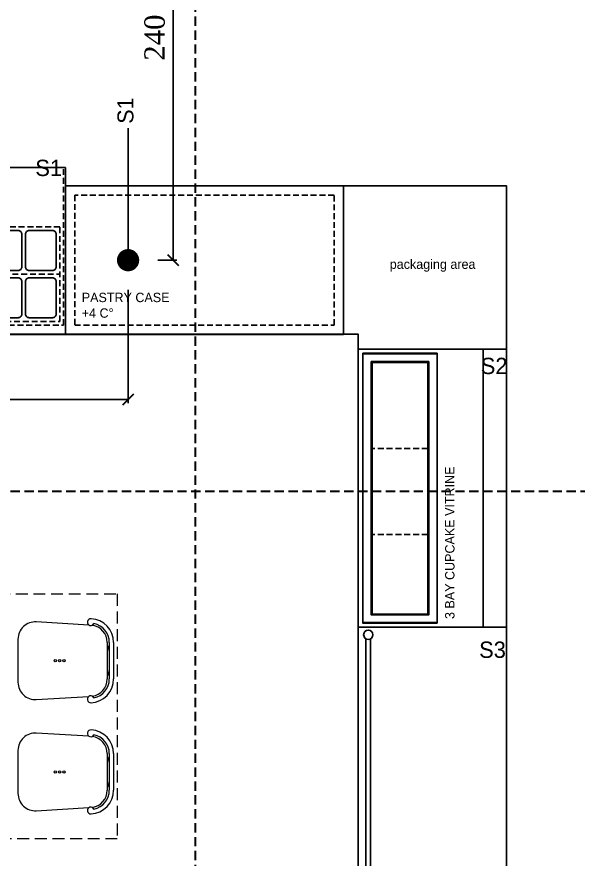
# Model space of a CAD drawing. Header units: millimetres. Extents: x 106699 to 122058, y 158555 to 162844.
# Drawn here: x 119946.6 to 120249.4, y 160088.5 to 160542.8 of the extents above; entities that cross this region are included whole.
import ezdxf

# ---------------------------------------------------------------- set-up
doc = ezdxf.new("R2010")
doc.units = ezdxf.units.MM
for name, pattern in [('$0$4+1 daire_(K) TİP A - C BLOK$0$4+1 (K) 1$0$3+1 daire1$0$131121 243C_L00F00(plan)$0$HIDDEN2', [4.7625, 3.175, -1.5875]), ('1+1 TİP C$0$1+1 TİP C$0$A BLOK 2+1 TİP A$0$A BLOK 2+1 TİP A$0$A Blok TİP-6 (2+1)$0$HIDDEN', [9.525, 6.35, -3.175]), ('HIDDEN', [0.375, 0.25, -0.125])]:
    doc.linetypes.add(name, pattern=pattern)
for name, color, linetype, lineweight in [('300_Z4_STR_F03$0$AUDIT_D_220920114151-103', 251, 'Continuous', 5), ('no3_ahşap gorunus on kalın', 36, 'Continuous', 15), ('no3_kutu profil gorunus', 8, 'Continuous', 0), ('no3_sandalye', 240, 'Continuous', 18)]:
    doc.layers.add(name, color=color, linetype=linetype, lineweight=lineweight)
doc.layers.add('area', color=200, linetype='Continuous', plot=False)
for name, color, linetype in [('S2000-002 Çizgi', 7, 'Continuous'), ('SIH', 4, 'Continuous'), ('SU', 152, 'Continuous')]:
    doc.layers.add(name, color=color, linetype=linetype)
doc.styles.add('ROMANSTW', font='georgia.ttf')
doc.styles.add('SKTÜRK', font='GOTHIC.TTF', dxfattribs={"height": 11})
doc.styles.get("Standard").update_dxf_attribs({"font": 'arial.ttf'})
doc.styles.add('TAKSİM', font='GOTHIC.TTF', dxfattribs={"height": 20})
doc.dimstyles.new('M1', dxfattribs={"dimtxt": 11, "dimasz": 6, "dimexe": 2, "dimexo": 16, "dimgap": 3, "dimtad": 1, "dimdec": 0, "dimzin": 12, "dimdsep": 46, "dimtxsty": 'ROMANSTW', "dimblk": 'ARCHTICK', "dimcen": 0.09, "dimclrd": 251, "dimclre": 251, "dimclrt": 1, "dimadec": 0, "dimazin": 0, "dimtfac": 1, "dimtdec": 0, "dimtix": 1, "dimtmove": 0, "dimatfit": 3, "dimldrblk": 'ARCHTICK', "dimfxl": 1, "dimtolj": 1, "dimtzin": 0, "dimarcsym": 0})

# ---------------------------------------------------------------- blocks, each defined once
blk = doc.blocks.new('COLUMN')
at = {"layer": '300_Z4_STR_F03$0$AUDIT_D_220920114151-103', "true_color": 0x303030}
h = blk.add_hatch(color=250, dxfattribs=at)
h.dxf.hatch_style = 1
h.paths.add_polyline_path([(104767.62, 177818.4), (104852.62, 177818.4), (104852.62, 177903.41), (104767.62, 177903.41)])
h.paths.add_polyline_path([(104052.62, 177903.41), (104052.62, 177818.41), (103967.62, 177818.41), (103967.62, 177903.41)])
edge = h.paths.add_edge_path()
edge.add_line((104052.62, 177498.41), (104052.62, 177438.41))
h.paths.add_polyline_path([(103967.62, 177498.41), (104052.62, 177498.41), (104052.62, 177438.41), (103967.62, 177438.41)])
h.paths.add_polyline_path([(104852.62, 177438.41), (104767.62, 177438.41), (104767.62, 177498.41), (104852.62, 177498.41)])
h.paths.add_polyline_path([(104852.62, 177018.41), (104767.62, 177018.41), (104767.62, 177103.41), (104852.62, 177103.41)])
h.paths.add_polyline_path([(103967.62, 176233.41), (103967.62, 176318.41), (104052.62, 176318.41), (104052.62, 176233.41)])
h.paths.add_polyline_path([(103967.62, 177103.41), (104052.62, 177103.41), (104052.62, 177018.41), (103967.62, 177018.41)])
blk = doc.blocks.new('ıcecreammm')
at = {"color": 4}
blk.add_lwpolyline([(113109.2, 168600.73), (113025.2, 168600.73), (113025.2, 168510.73), (113109.2, 168510.73)], close=True, dxfattribs=at)
at = {"color": 4, "linetype": '$0$4+1 daire_(K) TİP A - C BLOK$0$4+1 (K) 1$0$3+1 daire1$0$131121 243C_L00F00(plan)$0$HIDDEN2'}
blk.add_lwpolyline([(113108.2, 168600.73), (113026.2, 168600.73), (113026.2, 168515.73), (113108.2, 168515.73)], close=True, dxfattribs=at)
at = {"layer": 'S2000-002 Çizgi', "color": 8, "linetype": '$0$4+1 daire_(K) TİP A - C BLOK$0$4+1 (K) 1$0$3+1 daire1$0$131121 243C_L00F00(plan)$0$HIDDEN2', "true_color": 0x7a7a7a}
blk.add_line((113028.2, 168543.22), (113106.2, 168543.22), dxfattribs=at)
for points in [[(113028.2, 168568.72), (113067.2, 168568.72), (113067.2, 168517.72), (113028.2, 168517.72)], [(113106.2, 168568.72), (113067.2, 168568.72), (113067.2, 168517.72), (113106.2, 168517.72)]]:
    blk.add_lwpolyline(points, close=True, dxfattribs=at)
at = {"layer": 'S2000-002 Çizgi', "color": 8, "true_color": 0x7a7a7a}
for points in [[(113044.7, 168545.22), (113032.2, 168545.22, -0.414214), (113030.2, 168547.22), (113030.2, 168564.72, -0.414214), (113032.2, 168566.72), (113044.7, 168566.72, -0.414214), (113046.7, 168564.72), (113046.7, 168547.22, -0.414214)], [(113050.7, 168545.22), (113063.2, 168545.22, 0.414214), (113065.2, 168547.22), (113065.2, 168564.72, 0.414214), (113063.2, 168566.72), (113050.7, 168566.72, 0.414214), (113048.7, 168564.72), (113048.7, 168547.22, 0.414214)], [(113083.7, 168545.22), (113071.2, 168545.22, -0.414214), (113069.2, 168547.22), (113069.2, 168564.72, -0.414214), (113071.2, 168566.72), (113083.7, 168566.72, -0.414214), (113085.7, 168564.72), (113085.7, 168547.22, -0.414214)], [(113089.7, 168545.22), (113102.2, 168545.22, 0.414214), (113104.2, 168547.22), (113104.2, 168564.72, 0.414214), (113102.2, 168566.72), (113089.7, 168566.72, 0.414214), (113087.7, 168564.72), (113087.7, 168547.22, 0.414214)], [(113044.7, 168541.22), (113032.2, 168541.22, 0.414214), (113030.2, 168539.22), (113030.2, 168521.72, 0.414214), (113032.2, 168519.72), (113044.7, 168519.72, 0.414214), (113046.7, 168521.72), (113046.7, 168539.22, 0.414214)], [(113050.7, 168541.22), (113063.2, 168541.22, -0.414214), (113065.2, 168539.22), (113065.2, 168521.72, -0.414214), (113063.2, 168519.72), (113050.7, 168519.72, -0.414214), (113048.7, 168521.72), (113048.7, 168539.22, -0.414214)], [(113083.7, 168541.22), (113071.2, 168541.22, 0.414214), (113069.2, 168539.22), (113069.2, 168521.72, 0.414214), (113071.2, 168519.72), (113083.7, 168519.72, 0.414214), (113085.7, 168521.72), (113085.7, 168539.22, 0.414214)], [(113089.7, 168541.22), (113102.2, 168541.22, -0.414214), (113104.2, 168539.22), (113104.2, 168521.72, -0.414214), (113102.2, 168519.72), (113089.7, 168519.72, -0.414214), (113087.7, 168521.72), (113087.7, 168539.22, -0.414214)]]:
    blk.add_lwpolyline(points, format="xyb", close=True, dxfattribs=at)
blk.add_point((113048.7, 168554.15), dxfattribs=at)
blk.add_point((113048.7, 168554.15), dxfattribs=at)
at = {"insert": (113024.13, 168610.04), "char_height": 8.82, "width": 48.0583, "attachment_point": 5, "style": 'SKTÜRK'}
blk.add_mtext('^IS10', dxfattribs=at)
at = {"color": 4, "insert": (113065.31, 168577.84), "char_height": 5.0545, "width": 76.8983, "attachment_point": 3}
blk.add_mtext('{\\fManrope Light|b0|i0|c162|p2;ICE CREAM}', dxfattribs=at)
blk = doc.blocks.new('gri tolix')
at = {"layer": 'no3_sandalye', "color": 35}
for p, q in [((32456.96, 11388.09), (32476.65, 11388.09)), ((32456.96, 11385.75), (32476.65, 11385.75)), ((32456.96, 11384.63), (32476.65, 11384.63)), ((32447.57, 11374.79), (32445.84, 11346.35)), ((32487.76, 11346.35), (32486.03, 11374.79)), ((32455.17, 11336.49), (32478.43, 11336.49))]:
    blk.add_line(p, q, dxfattribs=at)
for centre in [(32466.8, 11361.26), (32466.8, 11358.92), (32466.8, 11356.59)]:
    blk.add_circle(centre, 0.654, dxfattribs=at)
for centre, radius, start, end in [((32456.96, 11375.28), 12.81, 90, 176.9521), ((32456.96, 11375.28), 10.47, 90, 167.7747), ((32456.96, 11375.28), 9.35, 90, 172.1616), ((32462.33, 11391.88), 7.25, 237.668, 268.4154), ((32471.28, 11391.88), 7.25, 271.5846, 302.332), ((32476.65, 11375.28), 12.81, 2.2784, 90), ((32476.65, 11375.28), 10.47, 12.2253, 90), ((32476.65, 11375.28), 9.35, 7.8384, 90), ((32446.01, 11375.79), 1.85, 174.6737, 67.3294), ((32487.59, 11375.79), 1.85, 112.6706, 5.3263), ((32455.17, 11345.84), 9.35, 176.8779, 270), ((32478.43, 11345.84), 9.35, 270, 3.1221)]:
    blk.add_arc(centre, radius, start, end, dxfattribs=at)
blk = doc.blocks.new('A$C14a1ed1b')
at = {"color": 4}
blk.add_lwpolyline([(34.69, 80.05), (34.69, 0), (184.69, 0), (184.69, 80.05), (34.69, 80.05)], dxfattribs=at)
at = {"color": 4, "linetype": '$0$4+1 daire_(K) TİP A - C BLOK$0$4+1 (K) 1$0$3+1 daire1$0$131121 243C_L00F00(plan)$0$HIDDEN2'}
blk.add_lwpolyline([(39.69, 75.05), (39.69, 5), (179.69, 5), (179.69, 75.05)], close=True, dxfattribs=at)
at = {"insert": (24.03, 89.73), "char_height": 8.82, "width": 48.0583, "attachment_point": 5, "style": 'SKTÜRK'}
blk.add_mtext('^IS1', dxfattribs=at)
at = {"color": 4, "insert": (43.51, 22.46, 0), "char_height": 5.0545, "width": 76.8983, "attachment_point": 1}
blk.add_mtext('{\\fManrope Light|b0|i0|c162|p2;PASTRY CASE^J\\fManrope Light|b0|i0|c0|p2;+4 C°}', dxfattribs=at)
blk = doc.blocks.new('A$C7E7D3E18')
at = {"layer": 'SIH', "linetype": 'Continuous', "const_width": 6}
blk.add_lwpolyline([(3, 6, 1), (9, 6, 1)], format="xyb", close=True, dxfattribs=at)
blk = doc.blocks.new('_ArchTick')
at = {"color": 0, "linetype": 'ByBlock', "const_width": 0.15}
blk.add_lwpolyline([(-0.5, -0.5), (0.5, 0.5)], dxfattribs=at)
blk = doc.blocks.new('*D268')
at = {"layer": 'Defpoints', "color": 0, "transparency": 16777216}
for p in [(120006.62, 160411.57), (119725.81, 160377.5), (120006.62, 160336.43)]:
    blk.add_point(p, dxfattribs=at)
at = {"layer": 'S2000-002 Çizgi', "color": 251, "lineweight": -2, "transparency": 16777216}
for p, q in [((120006.62, 160395.57), (120006.62, 160334.43)), ((119725.81, 160361.5), (119725.81, 160334.43)), ((119725.81, 160336.43), (120006.62, 160336.43))]:
    blk.add_line(p, q, dxfattribs=at)
at = {"layer": 'S2000-002 Çizgi', "color": 251, "lineweight": -2, "transparency": 16777216, "xscale": 6, "yscale": 6, "zscale": 6, "rotation": 180}
blk.add_blockref('_ArchTick', (119725.81, 160336.43), dxfattribs=at)
at = {"layer": 'S2000-002 Çizgi', "color": 251, "lineweight": -2, "transparency": 16777216, "xscale": 6, "yscale": 6, "zscale": 6}
blk.add_blockref('_ArchTick', (120006.62, 160336.43), dxfattribs=at)
at = {"layer": 'S2000-002 Çizgi', "color": 1, "true_color": 0xff0000, "transparency": 16777216, "insert": (119866.22, 160345.13), "char_height": 11, "attachment_point": 5, "style": 'ROMANSTW'}
blk.add_mtext('\\A1;281', dxfattribs=at)
blk = doc.blocks.new('*D269')
at = {"layer": 'Defpoints', "color": 0, "transparency": 16777216}
for p in [(120006.62, 160651.58), (120030.87, 160651.58), (120006.62, 160411.57)]:
    blk.add_point(p, dxfattribs=at)
at = {"layer": 'S2000-002 Çizgi', "color": 251, "lineweight": -2, "transparency": 16777216}
for p, q in [((120022.62, 160651.58), (120032.87, 160651.58)), ((120030.87, 160411.57), (120030.87, 160651.58)), ((120022.62, 160411.57), (120032.87, 160411.57))]:
    blk.add_line(p, q, dxfattribs=at)
at = {"layer": 'S2000-002 Çizgi', "color": 251, "lineweight": -2, "transparency": 16777216, "xscale": 6, "yscale": 6, "zscale": 6}
for p, rotation in [((120030.87, 160651.58), 90), ((120030.87, 160411.57), 270)]:
    blk.add_blockref('_ArchTick', p, dxfattribs=dict(at, rotation=rotation))
at = {"layer": 'S2000-002 Çizgi', "color": 1, "true_color": 0xff0000, "transparency": 16777216, "insert": (120020.97, 160531.58), "char_height": 11, "attachment_point": 5, "rotation": 90, "style": 'ROMANSTW'}
blk.add_mtext('\\A1;240', dxfattribs=at)

msp = doc.modelspace()

# ---------------------------------------------------------------- linework, layer by layer
at = {"color": 4}
for p, q in [((120198.2, 160363.58), (120198.2, 160213.58)), ((120130.81, 160213.58), (120210.81, 160213.58)), ((120130.81, 159943.58), (120130.81, 160213.58)), ((120210.81, 160213.58), (120130.81, 160213.58)), ((120210.81, 159943.58), (120210.81, 160213.58)), ((120134.94, 160207.42), (120134.94, 159989.75)), ((120137.44, 160207.42), (120137.44, 159989.75)), ((120134.94, 159985.42), (120134.94, 160191.75)), ((120137.44, 159985.42), (120137.44, 160191.75)), ((120134.94, 160187.42), (120134.94, 159950.75)), ((120137.44, 160187.42), (120137.44, 159950.75))]:
    msp.add_line(p, q, dxfattribs=at)
at = {"color": 4, "linetype": '$0$4+1 daire_(K) TİP A - C BLOK$0$4+1 (K) 1$0$3+1 daire1$0$131121 243C_L00F00(plan)$0$HIDDEN2'}
for p, q in [((120168.32, 160310), (120138.31, 160310)), ((120168.32, 160263.58), (120138.31, 160263.58))]:
    msp.add_line(p, q, dxfattribs=at)
at = {"color": 4}
for points in [[(120210.81, 160363.58), (120130.81, 160363.58), (120130.81, 160371.6), (120122.81, 160371.6), (120122.81, 160451.6), (120210.81, 160451.6)], [(120210.81, 160363.58), (120210.81, 160213.58), (120130.81, 160213.58), (120130.81, 160363.58)], [(120173.32, 160215.74), (120173.32, 160361.42), (120133.31, 160361.42), (120133.31, 160215.74)], [(120168.82, 160356.92), (120168.82, 160220.25), (120137.81, 160220.25), (120137.81, 160356.92)], [(120168.32, 160356.42), (120168.32, 160220.75), (120138.31, 160220.75), (120138.31, 160356.42)]]:
    msp.add_lwpolyline(points, close=True, dxfattribs=at)
msp.add_circle((120136.19, 160209.58), 2.5, dxfattribs=at)
at = {"layer": '300_Z4_STR_F03$0$AUDIT_D_220920114151-103', "color": 214, "linetype": 'HIDDEN', "lineweight": 30, "ltscale": 20, "true_color": 0xae1ea2}
for p, q in [((120042.81, 160797.97), (120042.81, 159641.58)), ((120773.19, 160286.74), (119056.41, 160286.74))]:
    msp.add_line(p, q, dxfattribs=at)
at = {"layer": 'area'}
for points in [[(120396.02, 159989.58), (120396.02, 160441.58), (120326.02, 160441.58), (120326.02, 160566.58), (120244.62, 160566.58), (120244.62, 160651.58), (119916.02, 160651.58), (119916.02, 160566.58), (119849.62, 160566.58), (119849.62, 160651.58), (119536.02, 160651.58), (119536.02, 160566.58), (119475.81, 160566.58), (119475.81, 160371.6), (120130.81, 160371.58), (120130.81, 159857.99), (120140.81, 159857.98), (120140.81, 159792.98), (120244.62, 159792.98), (120244.62, 159857.98), (120326.02, 159857.97), (120326.02, 159977.98), (120396.02, 159977.98)], [(119475.84, 159857.78), (119475.81, 160371.6), (120130.81, 160371.6), (120130.81, 160057.26), (120130.81, 160057.26), (120130.81, 159989.58), (120130.81, 159989.58), (120130.81, 159857.98), (120130.81, 159857.98), (120130.81, 159792.98), (119944.02, 159792.98), (119944.02, 159907.98), (119934.02, 159907.98), (119934.02, 159857.98), (119846.62, 159857.98), (119846.62, 159907.98), (119836.62, 159907.98), (119836.62, 159792.98), (119536.02, 159792.98), (119535.78, 159857.99), (119475.84, 159857.78)]]:
    msp.add_lwpolyline(points, dxfattribs=at)
at = {"layer": 'no3_ahşap gorunus on kalın'}
for p, q in [((120173.32, 160360.92), (120133.31, 160360.92)), ((120173.32, 160216.25), (120133.31, 160216.25))]:
    msp.add_line(p, q, dxfattribs=at)
at = {"layer": 'no3_kutu profil gorunus', "linetype": '1+1 TİP C$0$1+1 TİP C$0$A BLOK 2+1 TİP A$0$A BLOK 2+1 TİP A$0$A Blok TİP-6 (2+1)$0$HIDDEN'}
msp.add_lwpolyline([(119612.72, 160099.58), (119612.72, 160231.59), (120000.81, 160231.57), (120000.81, 160099.58)], close=True, dxfattribs=at)
at = {"layer": 'SU'}
msp.add_line((120006.62, 160482.81), (120006.62, 160411.57), dxfattribs=at)

# ---------------------------------------------------------------- block references
for name, p, rotation in [('COLUMN', (297351.22, 55802.16), 90), ('gri tolix', (108610.73, 192662.36), 270), ('gri tolix', (108610.73, 192602.4), 270)]:
    msp.add_blockref(name, p, dxfattribs=dict(rotation=rotation))
for name, p in [('ıcecreammm', (6863.61, -8139.18)), ('A$C7E7D3E18', (120000.62, 160405.57))]:
    msp.add_blockref(name, p)
at = {"layer": 'S2000-002 Çizgi'}
msp.add_blockref('A$C14a1ed1b', (119938.12, 160371.55), dxfattribs=at)

# ---------------------------------------------------------------- texts
at = {"color": 4, "insert": (120147.79, 160405.36, 0), "char_height": 5.0545, "width": 76.8983, "attachment_point": 7}
msp.add_mtext('{\\fManrope Light|b0|i0|c162|p2;packaging area}', dxfattribs=at)
at = {"char_height": 8.82, "width": 91.4255, "attachment_point": 5, "style": 'SKTÜRK'}
for s, insert in [('^IS2', (120202.46, 160354.49)), ('^IS3', (120201.56, 160201.44))]:
    msp.add_mtext(s, dxfattribs=dict(at, insert=insert))
at = {"color": 4, "insert": (120182.77, 160218.06, 0), "char_height": 5.0545, "width": 96.1702, "attachment_point": 7, "rotation": 90}
msp.add_mtext('{\\fManrope Light|b0|i0|c162|p2;3 BAY CUPCAKE VITRINE}', dxfattribs=at)
at = {"layer": 'SU', "style": 'TAKSİM'}
msp.add_text('S1', height=8.64, rotation=90, dxfattribs=at).set_placement((120009.5, 160485.16))

# ---------------------------------------------------------------- dimensions: what is measured, and where the dimension line sits
at = {"layer": 'S2000-002 Çizgi'}
dim = msp.add_linear_dim(base=(120030.87, 160651.58), p1=(120006.62, 160411.57), p2=(120006.62, 160651.58), angle=90, dimstyle='M1', dxfattribs=at)
dim.commit()
dim.dimension.update_dxf_attribs({"geometry": '*D269', "text_midpoint": (120020.97, 160531.58)})
dim = msp.add_linear_dim(base=(120006.62, 160336.43), p1=(119725.81, 160377.5), p2=(120006.62, 160411.57), dimstyle='M1', override={"dimtmove": 1}, dxfattribs=at)
dim.commit()
dim.dimension.update_dxf_attribs({"geometry": '*D268', "text_midpoint": (119866.22, 160345.13)})

doc.saveas('drawing.dxf')
